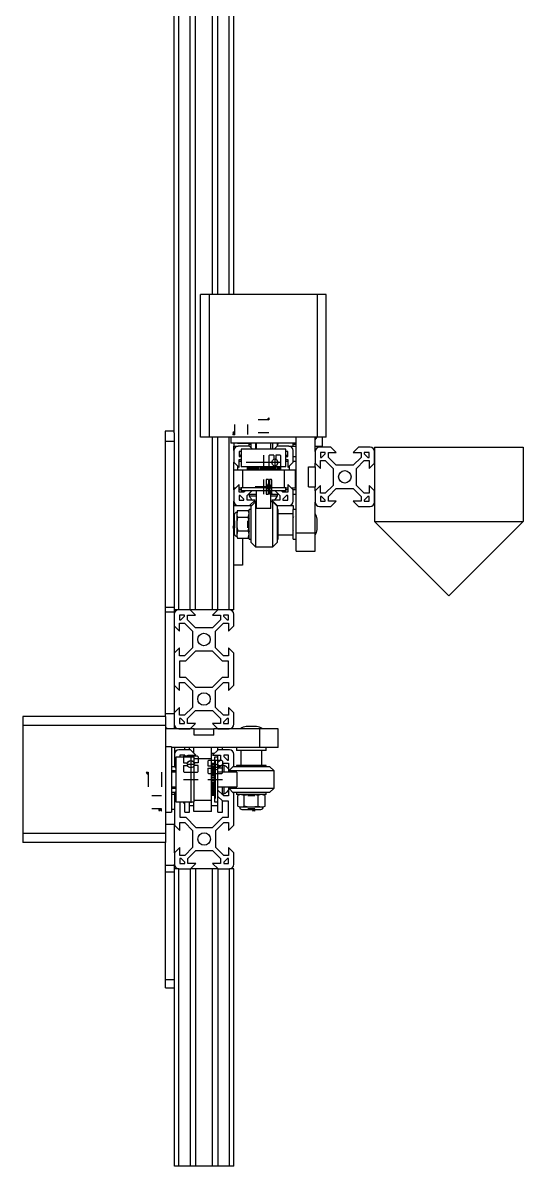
# Model space of a CAD drawing. Header units: millimetres. Extents: x 15 to 1184, y 5 to 836.
# Drawn here: x 255.42 to 272.24, y 589.13 to 627.57 of the extents above; entities that cross this region are included whole.
import ezdxf

# ---------------------------------------------------------------- set-up
doc = ezdxf.new("R2010")
doc.units = ezdxf.units.MM
doc.header["$PDSIZE"] = -1
doc.linetypes.add('CENTERX2', pattern=[20.32, 12.7, -2.54, 2.54, -2.54])

msp = doc.modelspace()

# ---------------------------------------------------------------- linework, layer by layer
at = {"color": 7, "linetype": 'Continuous', "lineweight": 25}
for p, q in [((260.51, 613.793), (260.51, 643.839)), ((261.046, 607.839), (261.046, 643.839)), ((261.226, 607.839), (261.226, 643.839)), ((261.794, 618.439), (261.794, 643.839)), ((261.974, 618.439), (261.974, 643.839)), ((262.51, 618.439), (262.51, 643.839)), ((261.395, 613.639), (261.395, 618.439)), ((261.695, 618.439), (261.395, 618.439)), ((261.695, 613.639), (261.695, 618.439)), ((265.325, 618.439), (261.695, 618.439)), ((265.325, 613.639), (265.325, 618.439)), ((265.625, 618.439), (265.325, 618.439)), ((265.625, 613.639), (265.625, 618.439)), ((260.51, 613.839), (260.21, 613.839)), ((260.21, 613.839), (260.21, 613.498)), ((260.51, 613.793), (260.51, 613.498)), ((261.695, 613.639), (261.395, 613.639)), ((265.325, 613.639), (261.695, 613.639)), ((261.794, 607.839), (261.794, 613.639)), ((261.974, 607.839), (261.974, 613.639)), ((262.41, 613.639), (262.41, 613.439)), ((264.61, 613.439), (264.61, 613.639)), ((265.245, 613.156), (265.245, 613.639)), ((265.625, 613.639), (265.325, 613.639)), ((265.485, 613.639), (265.485, 613.339)), ((260.51, 613.498), (260.21, 613.498)), ((260.21, 613.498), (260.21, 607.916)), ((260.51, 613.498), (260.51, 607.916)), ((264.61, 613.439), (262.41, 613.439)), ((262.51, 613.439), (262.51, 613.339)), ((262.51, 613.339), (262.66, 613.339)), ((262.51, 613.189), (262.51, 613.339)), ((262.51, 613.189), (262.51, 612.803)), ((262.642, 613.439), (262.642, 613.439)), ((262.642, 613.439), (263.001, 613.439)), ((263.046, 613.339), (262.66, 613.339)), ((262.76, 613.239), (262.76, 612.639)), ((264.06, 613.239), (262.76, 613.239)), ((263.001, 613.439), (263.001, 613.439)), ((263.03, 613.401), (263.03, 613.439)), ((263.03, 613.401), (263.095, 613.401)), ((263.03, 613.339), (263.03, 613.401)), ((263.146, 613.239), (263.046, 613.339)), ((263.095, 613.29), (263.095, 613.439)), ((263.246, 613.439), (263.246, 613.239)), ((263.26, 613.439), (263.26, 613.239)), ((263.76, 613.239), (263.76, 613.439)), ((263.824, 613.239), (263.824, 613.439)), ((263.974, 613.339), (263.874, 613.239)), ((264.36, 613.339), (263.974, 613.339)), ((263.975, 613.439), (263.975, 613.339)), ((263.975, 613.401), (264.01, 613.401)), ((264.01, 613.401), (264.01, 613.439)), ((264.26, 613.239), (264.06, 613.239)), ((264.26, 612.639), (264.26, 613.239)), ((264.36, 613.339), (264.51, 613.339)), ((264.51, 613.401), (264.51, 613.439)), ((264.51, 613.401), (264.61, 613.401)), ((264.51, 613.339), (264.51, 613.401)), ((264.51, 613.339), (264.61, 613.339)), ((264.51, 612.803), (264.51, 613.189)), ((264.61, 610.423), (264.61, 613.439)), ((265.245, 613.339), (265.485, 613.339)), ((265.781, 613.306), (265.395, 613.306)), ((265.961, 613.126), (265.781, 613.306)), ((266.709, 613.306), (266.529, 613.126)), ((267.095, 613.306), (266.709, 613.306)), ((267.245, 613.306), (272.245, 613.306)), ((267.245, 613.306), (267.245, 610.806)), ((272.245, 613.306), (272.245, 610.806)), ((262.51, 612.803), (262.69, 612.623)), ((262.51, 611.875), (262.51, 612.803)), ((262.76, 613.159), (262.69, 613.159)), ((262.69, 613.159), (262.69, 612.996)), ((262.69, 612.996), (262.73, 612.996)), ((262.69, 612.889), (262.76, 612.889)), ((262.69, 612.623), (262.69, 612.889)), ((262.69, 612.832), (262.76, 612.832)), ((262.735, 613.039), (262.71, 613.014)), ((262.71, 613.014), (262.71, 612.996)), ((262.71, 613.014), (262.748, 613.014)), ((262.73, 612.996), (262.76, 613.026)), ((262.735, 613.039), (262.76, 613.039)), ((264.33, 613.159), (264.26, 613.159)), ((264.26, 613.039), (264.285, 613.039)), ((264.26, 613.026), (264.29, 612.996)), ((264.26, 612.889), (264.33, 612.889)), ((264.26, 612.832), (264.33, 612.832)), ((264.272, 613.014), (264.31, 613.014)), ((264.31, 613.014), (264.285, 613.039)), ((264.29, 612.996), (264.33, 612.996)), ((264.31, 612.996), (264.31, 613.014)), ((264.33, 612.996), (264.33, 613.159)), ((264.33, 612.889), (264.33, 612.623)), ((264.33, 612.623), (264.51, 612.803)), ((264.51, 612.992), (264.61, 612.992)), ((264.51, 612.832), (264.61, 612.832)), ((265.245, 613.156), (265.245, 612.77)), ((265.588, 613.126), (265.425, 613.126)), ((265.425, 613.126), (265.425, 612.963)), ((265.425, 612.963), (265.465, 612.963)), ((265.425, 612.59), (265.425, 612.856)), ((265.425, 612.856), (265.589, 612.856)), ((265.465, 612.963), (265.588, 613.086)), ((265.588, 613.086), (265.588, 613.126)), ((265.589, 612.856), (265.855, 612.59)), ((265.695, 613.126), (265.961, 613.126)), ((265.695, 612.962), (265.695, 613.126)), ((265.961, 612.696), (265.695, 612.962)), ((266.529, 613.126), (266.795, 613.126)), ((266.795, 612.962), (266.529, 612.696)), ((266.635, 612.59), (266.901, 612.856)), ((266.795, 613.126), (266.795, 612.962)), ((266.901, 612.856), (267.065, 612.856)), ((267.065, 613.126), (266.902, 613.126)), ((266.902, 613.126), (266.902, 613.086)), ((266.902, 613.086), (267.025, 612.963)), ((267.025, 612.963), (267.065, 612.963)), ((267.065, 612.963), (267.065, 613.126)), ((267.065, 612.856), (267.065, 612.59)), ((267.245, 612.77), (267.245, 613.156)), ((262.51, 612.539), (262.81, 612.539)), ((262.635, 612.678), (262.635, 612.539)), ((264.06, 612.639), (262.76, 612.639)), ((262.81, 612.539), (262.81, 611.939)), ((262.81, 612.539), (264.21, 612.539)), ((262.97, 612.539), (262.97, 612.639)), ((262.974, 612.539), (262.974, 612.639)), ((262.984, 612.539), (262.984, 612.639)), ((263.025, 612.539), (263.025, 612.639)), ((263.05, 612.539), (263.05, 612.639)), ((263.1, 612.539), (263.1, 612.639)), ((263.124, 612.539), (263.124, 612.639)), ((263.161, 612.539), (263.161, 612.639)), ((263.208, 612.539), (263.208, 612.639)), ((263.256, 612.539), (263.256, 612.639)), ((263.26, 612.539), (263.26, 612.639)), ((263.306, 612.539), (263.306, 612.639)), ((263.346, 612.539), (263.346, 612.639)), ((263.401, 612.539), (263.401, 612.639)), ((263.421, 612.539), (263.421, 612.639)), ((263.471, 612.539), (263.471, 612.639)), ((263.5, 612.539), (263.5, 612.639)), ((263.557, 612.539), (263.557, 612.639)), ((263.59, 612.539), (263.59, 612.639)), ((263.639, 612.539), (263.639, 612.639)), ((263.655, 612.539), (263.655, 612.639)), ((263.709, 612.539), (263.709, 612.639)), ((263.752, 612.539), (263.752, 612.639)), ((263.795, 612.539), (263.795, 612.639)), ((263.796, 612.539), (263.796, 612.639)), ((263.841, 612.539), (263.841, 612.639)), ((263.89, 612.539), (263.89, 612.639)), ((263.923, 612.539), (263.923, 612.639)), ((263.94, 612.539), (263.94, 612.639)), ((263.99, 612.539), (263.99, 612.639)), ((264.011, 612.539), (264.011, 612.639)), ((264.044, 612.539), (264.044, 612.639)), ((264.05, 612.539), (264.05, 612.639)), ((264.26, 612.639), (264.06, 612.639)), ((264.21, 612.539), (264.21, 611.939)), ((264.21, 612.539), (264.585, 612.539)), ((264.385, 612.539), (264.385, 612.678)), ((264.585, 611.939), (264.585, 612.539)), ((264.585, 612.539), (264.585, 611.939)), ((265.027, 612.641), (265.245, 612.641)), ((265.027, 611.971), (265.027, 612.641)), ((265.245, 612.77), (265.425, 612.59)), ((265.245, 612.641), (265.245, 612.77)), ((265.245, 612.641), (265.245, 611.971)), ((265.855, 612.59), (265.855, 612.022)), ((266.529, 612.696), (265.961, 612.696)), ((266.635, 612.022), (266.635, 612.59)), ((267.065, 612.59), (267.245, 612.77)), ((262.69, 612.055), (262.51, 611.875)), ((262.69, 611.79), (262.69, 612.055)), ((264.33, 612.055), (264.33, 611.79)), ((264.51, 611.875), (264.33, 612.055)), ((262.51, 611.939), (262.574, 611.939)), ((262.51, 611.875), (262.51, 611.489)), ((262.69, 611.939), (262.76, 611.939)), ((262.69, 611.882), (262.76, 611.882)), ((262.854, 611.79), (262.69, 611.79)), ((262.73, 611.683), (262.69, 611.683)), ((262.69, 611.683), (262.69, 611.519)), ((262.853, 611.559), (262.73, 611.683)), ((262.76, 611.939), (262.76, 611.839)), ((264.06, 611.939), (262.76, 611.939)), ((264.06, 611.839), (262.76, 611.839)), ((262.904, 611.839), (262.854, 611.79)), ((262.96, 611.683), (263.116, 611.839)), ((262.96, 611.519), (262.96, 611.683)), ((262.998, 611.722), (263.26, 611.722)), ((263.035, 611.722), (263.035, 611.672)), ((263.035, 611.672), (263.26, 611.672)), ((263.26, 611.839), (263.26, 611.239)), ((263.752, 611.722), (264.021, 611.722)), ((263.76, 611.239), (263.76, 611.839)), ((263.76, 611.672), (263.834, 611.672)), ((263.834, 611.672), (263.985, 611.672)), ((263.904, 611.839), (264.06, 611.683)), ((263.985, 611.672), (263.985, 611.722)), ((264.26, 611.939), (264.06, 611.939)), ((264.26, 611.839), (264.06, 611.839)), ((264.06, 611.683), (264.06, 611.519)), ((264.166, 611.79), (264.116, 611.839)), ((264.33, 611.79), (264.166, 611.79)), ((264.29, 611.683), (264.167, 611.559)), ((264.26, 611.839), (264.26, 611.939)), ((264.26, 611.939), (264.33, 611.939)), ((264.26, 611.882), (264.33, 611.882)), ((264.33, 611.683), (264.29, 611.683)), ((264.33, 611.519), (264.33, 611.683)), ((264.446, 611.939), (264.585, 611.939)), ((264.503, 611.882), (264.61, 611.882)), ((264.51, 611.489), (264.51, 611.875)), ((264.51, 611.722), (264.61, 611.722)), ((265.027, 611.971), (265.245, 611.971)), ((265.425, 612.022), (265.245, 611.842)), ((265.245, 611.842), (265.245, 611.971)), ((265.245, 611.842), (265.245, 611.456)), ((265.425, 611.756), (265.425, 612.022)), ((265.589, 611.756), (265.425, 611.756)), ((265.425, 611.649), (265.425, 611.486)), ((265.465, 611.649), (265.425, 611.649)), ((265.588, 611.526), (265.465, 611.649)), ((265.855, 612.022), (265.589, 611.756)), ((265.695, 611.65), (265.961, 611.916)), ((265.695, 611.486), (265.695, 611.65)), ((265.961, 611.916), (266.529, 611.916)), ((266.529, 611.916), (266.795, 611.65)), ((266.901, 611.756), (266.635, 612.022)), ((266.795, 611.65), (266.795, 611.486)), ((267.065, 611.756), (266.901, 611.756)), ((267.025, 611.649), (266.902, 611.526)), ((267.065, 611.649), (267.025, 611.649)), ((267.245, 611.842), (267.065, 612.022)), ((267.065, 612.022), (267.065, 611.756)), ((267.065, 611.486), (267.065, 611.649)), ((267.245, 611.456), (267.245, 611.842)), ((262.51, 611.339), (262.51, 611.489)), ((262.51, 609.339), (262.51, 611.339)), ((262.51, 611.339), (262.66, 611.339)), ((262.66, 611.339), (263.046, 611.339)), ((262.69, 611.519), (262.853, 611.519)), ((262.853, 611.519), (262.853, 611.559)), ((263.226, 611.519), (262.96, 611.519)), ((263.046, 611.339), (263.226, 611.519)), ((263.046, 611.339), (263.113, 611.339)), ((263.246, 611.472), (263.095, 611.321)), ((263.095, 610.711), (263.095, 611.321)), ((263.26, 611.472), (263.246, 611.472)), ((263.246, 611.472), (263.246, 610.711)), ((263.824, 611.472), (263.76, 611.472)), ((263.79, 611.472), (263.824, 611.489)), ((263.794, 611.519), (263.974, 611.339)), ((264.06, 611.519), (263.794, 611.519)), ((263.975, 611.321), (263.824, 611.472)), ((263.824, 610.711), (263.824, 611.472)), ((263.957, 611.339), (263.974, 611.339)), ((263.974, 611.339), (264.36, 611.339)), ((263.975, 611.321), (263.975, 610.711)), ((264.167, 611.559), (264.167, 611.519)), ((264.167, 611.519), (264.33, 611.519)), ((264.36, 611.339), (264.51, 611.339)), ((264.51, 611.339), (264.51, 611.211)), ((265.245, 610.423), (265.245, 611.456)), ((265.395, 611.306), (265.781, 611.306)), ((265.425, 611.486), (265.588, 611.486)), ((265.588, 611.486), (265.588, 611.526)), ((265.961, 611.486), (265.695, 611.486)), ((265.781, 611.306), (265.961, 611.486)), ((266.795, 611.486), (266.529, 611.486)), ((266.529, 611.486), (266.709, 611.306)), ((266.709, 611.306), (267.095, 611.306)), ((266.902, 611.526), (266.902, 611.486)), ((266.902, 611.486), (267.065, 611.486)), ((262.53, 611.028), (262.53, 610.394)), ((262.642, 611.173), (262.613, 611.111)), ((262.642, 611.173), (262.613, 611.061)), ((262.613, 611.111), (262.613, 611.061)), ((262.613, 611.061), (262.613, 610.719)), ((262.642, 611.173), (263.001, 611.173)), ((262.642, 610.95), (263.001, 610.95)), ((263.03, 611.111), (263.001, 611.173)), ((263.001, 610.95), (263.03, 611.061)), ((263.095, 611.211), (263.03, 611.211)), ((263.03, 610.711), (263.03, 611.211)), ((263.042, 610.908), (263.03, 610.93)), ((263.76, 611.239), (263.26, 611.239)), ((264.01, 611.211), (263.975, 611.211)), ((264.01, 610.711), (264.01, 611.211)), ((264.51, 611.061), (264.01, 611.061)), ((264.01, 610.909), (264.01, 610.908)), ((264.61, 611.211), (264.51, 611.211)), ((264.51, 610.711), (264.51, 611.211)), ((264.52, 610.96), (264.51, 610.942)), ((265.319, 610.832), (265.319, 610.883)), ((262.613, 610.719), (262.613, 610.369)), ((262.642, 610.488), (262.613, 610.369)), ((262.642, 610.488), (263.001, 610.488)), ((263.03, 610.211), (263.03, 610.711)), ((263.095, 610.1), (263.095, 610.711)), ((263.246, 610.711), (263.246, 609.949)), ((263.824, 609.949), (263.824, 610.711)), ((263.975, 610.711), (263.975, 610.1)), ((264.01, 610.211), (264.01, 610.711)), ((264.51, 610.211), (264.51, 610.711)), ((264.51, 610.492), (264.522, 610.513)), ((264.602, 610.513), (264.602, 610.514)), ((264.608, 610.513), (264.61, 610.51)), ((265.319, 610.832), (265.319, 610.832)), ((265.319, 610.832), (265.319, 610.83)), ((265.319, 610.665), (265.319, 610.83)), ((265.319, 610.665), (265.319, 610.664)), ((265.319, 610.664), (265.319, 610.663)), ((265.319, 610.544), (265.319, 610.663)), ((265.319, 610.544), (265.319, 610.543)), ((265.319, 610.543), (265.319, 610.543)), ((265.319, 610.538), (265.319, 610.543)), ((267.245, 610.806), (272.245, 610.806)), ((269.745, 608.306), (267.245, 610.806)), ((272.245, 610.806), (269.745, 608.306)), ((262.613, 610.369), (262.613, 610.311)), ((262.613, 610.311), (262.642, 610.249)), ((262.642, 610.249), (263.001, 610.249)), ((262.81, 610.249), (262.81, 609.339)), ((263.001, 610.249), (263.03, 610.369)), ((263.001, 610.249), (263.03, 610.311)), ((263.03, 610.211), (263.095, 610.211)), ((263.975, 610.211), (264.01, 610.211)), ((264.01, 610.361), (264.51, 610.361)), ((264.51, 610.211), (264.61, 610.211)), ((264.61, 609.806), (264.61, 610.423)), ((264.61, 610.423), (265.245, 610.423)), ((265.245, 609.806), (265.245, 610.423)), ((263.095, 610.1), (263.246, 609.949)), ((263.246, 609.949), (263.824, 609.949)), ((263.824, 609.949), (263.975, 610.1)), ((264.61, 609.806), (265.245, 609.806)), ((262.81, 609.339), (262.51, 609.339)), ((262.51, 607.839), (262.51, 609.339)), ((260.51, 607.916), (260.21, 607.916)), ((260.21, 607.916), (260.21, 607.758)), ((260.51, 607.916), (260.51, 607.758)), ((260.66, 607.839), (260.51, 607.839)), ((261.046, 607.839), (260.66, 607.839)), ((261.226, 607.839), (261.046, 607.839)), ((261.226, 607.659), (261.046, 607.839)), ((261.794, 607.839), (261.226, 607.839)), ((261.974, 607.839), (261.794, 607.839)), ((261.974, 607.839), (261.794, 607.659)), ((262.36, 607.839), (261.974, 607.839)), ((262.51, 607.839), (262.36, 607.839)), ((260.51, 607.758), (260.21, 607.758)), ((260.21, 607.758), (260.21, 604.339)), ((260.51, 607.758), (260.51, 607.689)), ((260.51, 607.689), (260.51, 607.303)), ((260.853, 607.659), (260.69, 607.659)), ((260.69, 607.659), (260.69, 607.496)), ((260.69, 607.496), (260.73, 607.496)), ((260.73, 607.496), (260.853, 607.619)), ((260.853, 607.619), (260.853, 607.659)), ((260.96, 607.495), (260.96, 607.659)), ((260.96, 607.659), (261.226, 607.659)), ((261.226, 607.23), (260.96, 607.495)), ((261.794, 607.659), (262.06, 607.659)), ((262.06, 607.495), (261.794, 607.23)), ((262.06, 607.659), (262.06, 607.495)), ((262.167, 607.659), (262.167, 607.619)), ((262.33, 607.659), (262.167, 607.659)), ((262.167, 607.619), (262.29, 607.496)), ((262.29, 607.496), (262.33, 607.496)), ((262.33, 607.496), (262.33, 607.659)), ((262.51, 607.303), (262.51, 607.689)), ((260.51, 607.303), (260.51, 606.375)), ((260.51, 607.303), (260.69, 607.123)), ((260.69, 607.389), (260.854, 607.389)), ((260.69, 607.123), (260.69, 607.389)), ((260.854, 607.389), (261.12, 607.123)), ((261.12, 607.123), (261.12, 606.555)), ((261.794, 607.23), (261.226, 607.23)), ((261.9, 607.123), (262.166, 607.389)), ((261.9, 606.555), (261.9, 607.123)), ((262.166, 607.389), (262.33, 607.389)), ((262.33, 607.389), (262.33, 607.123)), ((262.33, 607.123), (262.51, 607.303)), ((260.69, 606.555), (260.51, 606.375)), ((260.51, 606.375), (260.51, 605.303)), ((260.69, 606.29), (260.69, 606.555)), ((260.854, 606.29), (260.69, 606.29)), ((261.12, 606.555), (260.854, 606.29)), ((261.226, 606.449), (260.886, 606.109)), ((261.794, 606.449), (261.226, 606.449)), ((262.134, 606.109), (261.794, 606.449)), ((262.166, 606.29), (261.9, 606.555)), ((262.33, 606.29), (262.166, 606.29)), ((262.33, 606.555), (262.33, 606.29)), ((262.51, 606.375), (262.33, 606.555)), ((262.51, 605.303), (262.51, 606.375)), ((260.886, 606.109), (260.69, 606.109)), ((260.69, 606.109), (260.69, 605.57)), ((262.33, 606.109), (262.134, 606.109)), ((262.33, 605.57), (262.33, 606.109)), ((260.69, 605.57), (260.886, 605.57)), ((260.886, 605.57), (261.226, 605.23)), ((261.794, 605.23), (262.134, 605.57)), ((262.134, 605.57), (262.33, 605.57)), ((260.51, 605.303), (260.51, 604.375)), ((260.51, 605.303), (260.69, 605.123)), ((260.69, 605.389), (260.854, 605.389)), ((260.69, 605.123), (260.69, 605.389)), ((260.854, 605.389), (261.12, 605.123)), ((261.12, 605.123), (261.12, 604.555)), ((261.226, 605.23), (261.794, 605.23)), ((261.9, 605.123), (262.166, 605.389)), ((261.9, 604.555), (261.9, 605.123)), ((262.166, 605.389), (262.33, 605.389)), ((262.33, 605.389), (262.33, 605.123)), ((262.33, 605.123), (262.51, 605.303)), ((260.51, 604.339), (260.21, 604.339)), ((260.21, 604.339), (260.21, 604.244)), ((260.69, 604.555), (260.51, 604.375)), ((260.51, 604.375), (260.51, 603.989)), ((260.69, 604.29), (260.69, 604.555)), ((261.12, 604.555), (260.854, 604.29)), ((260.96, 604.183), (261.226, 604.449)), ((261.226, 604.449), (261.794, 604.449)), ((261.794, 604.449), (262.06, 604.183)), ((262.166, 604.29), (261.9, 604.555)), ((262.33, 604.555), (262.33, 604.29)), ((262.51, 604.375), (262.33, 604.555)), ((262.51, 603.989), (262.51, 604.375)), ((260.218, 604.244), (255.418, 604.244)), ((255.418, 604.244), (255.418, 603.944)), ((260.218, 604.244), (260.218, 603.944)), ((260.51, 603.989), (260.51, 603.839)), ((260.854, 604.29), (260.69, 604.29)), ((260.73, 604.183), (260.69, 604.183)), ((260.69, 604.183), (260.69, 604.019)), ((260.69, 604.019), (260.853, 604.019)), ((260.853, 604.059), (260.73, 604.183)), ((260.853, 604.019), (260.853, 604.059)), ((260.96, 604.019), (260.96, 604.183)), ((261.226, 604.019), (260.96, 604.019)), ((261.046, 603.839), (261.226, 604.019)), ((261.794, 604.019), (261.974, 603.839)), ((262.06, 604.019), (261.794, 604.019)), ((262.06, 604.183), (262.06, 604.019)), ((262.33, 604.29), (262.166, 604.29)), ((262.29, 604.183), (262.167, 604.059)), ((262.167, 604.059), (262.167, 604.019)), ((262.167, 604.019), (262.33, 604.019)), ((262.33, 604.183), (262.29, 604.183)), ((262.33, 604.019), (262.33, 604.183)), ((260.218, 603.944), (255.418, 603.944)), ((255.418, 603.944), (255.418, 600.314)), ((260.218, 603.944), (260.218, 600.314)), ((261.175, 603.839), (260.218, 603.839)), ((260.518, 603.94), (260.518, 603.839)), ((260.66, 603.839), (261.046, 603.839)), ((261.175, 603.621), (261.175, 603.839)), ((261.175, 603.839), (261.845, 603.839)), ((261.845, 603.621), (261.175, 603.621)), ((263.393, 603.839), (261.845, 603.839)), ((261.845, 603.621), (261.845, 603.839)), ((261.974, 603.839), (262.36, 603.839)), ((262.983, 603.914), (262.932, 603.914)), ((262.983, 603.914), (262.984, 603.914)), ((262.984, 603.914), (262.985, 603.914)), ((263.15, 603.914), (262.985, 603.914)), ((263.15, 603.914), (263.152, 603.914)), ((263.152, 603.914), (263.153, 603.914)), ((263.271, 603.914), (263.153, 603.914)), ((263.271, 603.914), (263.273, 603.914)), ((263.273, 603.914), (263.272, 603.914)), ((263.277, 603.914), (263.272, 603.914)), ((263.393, 603.204), (263.393, 603.839)), ((264.01, 603.839), (263.393, 603.839)), ((264.01, 603.204), (264.01, 603.839)), ((260.418, 603.229), (260.218, 603.229)), ((260.418, 603.229), (260.418, 601.029)), ((263.393, 603.204), (260.418, 603.204)), ((260.518, 603.204), (260.518, 602.979)), ((260.866, 603.129), (260.866, 603.204)), ((261.026, 603.129), (261.026, 603.204)), ((261.168, 603.015), (261.168, 603.204)), ((261.768, 602.829), (261.768, 603.204)), ((261.976, 603.123), (261.976, 603.204)), ((262.136, 603.129), (262.136, 603.204)), ((262.605, 603.204), (262.605, 603.104)), ((264.01, 603.204), (263.393, 603.204)), ((263.605, 603.104), (263.605, 603.204)), ((260.518, 602.979), (260.518, 602.593)), ((261.168, 602.879), (260.568, 602.879)), ((260.568, 602.879), (260.568, 602.277)), ((261.054, 603.129), (260.668, 603.129)), ((260.698, 602.949), (260.698, 602.879)), ((260.861, 602.949), (260.698, 602.949)), ((260.843, 602.929), (260.818, 602.904)), ((260.818, 602.879), (260.818, 602.904)), ((260.831, 602.879), (260.861, 602.909)), ((260.861, 602.929), (260.843, 602.929)), ((260.843, 602.891), (260.843, 602.929)), ((260.861, 602.909), (260.861, 602.949)), ((260.968, 602.949), (261.234, 602.949)), ((260.968, 602.879), (260.968, 602.949)), ((261.026, 602.879), (261.026, 602.949)), ((261.234, 602.949), (261.054, 603.129)), ((261.168, 602.879), (261.168, 602.949)), ((261.168, 602.879), (261.168, 602.277)), ((261.768, 602.829), (261.168, 602.829)), ((261.857, 603.004), (261.768, 603.004)), ((261.768, 601.429), (261.768, 602.829)), ((261.982, 603.129), (261.802, 602.949)), ((261.802, 602.949), (262.068, 602.949)), ((261.968, 602.879), (261.868, 602.879)), ((261.868, 602.879), (261.868, 602.277)), ((261.968, 602.879), (261.968, 602.277)), ((261.976, 602.693), (261.976, 602.949)), ((262.368, 603.129), (261.982, 603.129)), ((262.068, 602.949), (262.068, 602.785)), ((262.175, 602.949), (262.175, 602.909)), ((262.338, 602.949), (262.175, 602.949)), ((262.175, 602.909), (262.298, 602.786)), ((262.338, 602.786), (262.338, 602.949)), ((262.518, 602.593), (262.518, 602.979)), ((263.105, 603.104), (262.605, 603.104)), ((262.755, 603.104), (262.755, 602.604)), ((263.605, 603.104), (263.105, 603.104)), ((263.455, 602.604), (263.455, 603.104)), ((260.418, 602.569), (260.525, 602.569)), ((260.568, 602.418), (260.418, 602.418)), ((260.518, 602.593), (260.518, 602.569)), ((260.518, 602.593), (260.568, 602.543)), ((260.568, 602.526), (260.525, 602.569)), ((261.868, 602.67), (261.768, 602.67)), ((261.868, 602.664), (261.768, 602.664)), ((261.868, 602.631), (261.768, 602.631)), ((261.868, 602.611), (261.768, 602.611)), ((261.868, 602.561), (261.768, 602.561)), ((261.868, 602.544), (261.768, 602.544)), ((261.868, 602.51), (261.768, 602.51)), ((261.868, 602.462), (261.768, 602.462)), ((261.868, 602.417), (261.768, 602.417)), ((261.868, 602.416), (261.768, 602.416)), ((262.068, 602.785), (261.968, 602.686)), ((261.968, 602.473), (262.174, 602.679)), ((261.976, 602.369), (261.976, 602.481)), ((262.136, 602.383), (262.136, 602.641)), ((262.186, 602.604), (262.136, 602.604)), ((262.174, 602.679), (262.338, 602.679)), ((262.186, 602.379), (262.186, 602.604)), ((262.298, 602.786), (262.338, 602.786)), ((262.338, 602.679), (262.338, 602.413)), ((262.338, 602.413), (262.518, 602.593)), ((262.343, 602.418), (262.343, 602.379)), ((263.105, 602.418), (262.343, 602.418)), ((262.494, 602.569), (263.105, 602.569)), ((262.605, 602.604), (262.605, 602.569)), ((263.105, 602.604), (262.605, 602.604)), ((263.605, 602.604), (263.105, 602.604)), ((263.105, 602.569), (263.715, 602.569)), ((263.866, 602.418), (263.105, 602.418)), ((263.605, 602.569), (263.605, 602.604)), ((263.866, 602.418), (263.715, 602.569)), ((263.866, 601.84), (263.866, 602.418)), ((260.568, 602.379), (260.418, 602.379)), ((260.568, 602.277), (260.568, 601.379)), ((261.168, 602.277), (261.168, 601.379)), ((261.868, 602.373), (261.768, 602.373)), ((261.868, 602.33), (261.768, 602.33)), ((261.868, 602.277), (261.768, 602.277)), ((261.868, 602.261), (261.768, 602.261)), ((261.868, 602.212), (261.768, 602.212)), ((261.868, 602.179), (261.768, 602.179)), ((261.868, 602.122), (261.768, 602.122)), ((261.868, 602.092), (261.768, 602.092)), ((261.868, 602.042), (261.768, 602.042)), ((261.868, 602.277), (261.868, 601.379)), ((262.618, 602.379), (261.968, 602.379)), ((261.968, 602.277), (261.968, 601.379)), ((262.618, 602.379), (262.618, 601.879)), ((260.418, 601.879), (260.568, 601.879)), ((260.418, 601.84), (260.568, 601.84)), ((260.525, 601.689), (260.418, 601.689)), ((260.568, 601.715), (260.518, 601.665)), ((260.518, 601.665), (260.518, 600.593)), ((260.525, 601.689), (260.568, 601.732)), ((261.868, 602.022), (261.768, 602.022)), ((261.868, 601.968), (261.768, 601.968)), ((261.868, 601.927), (261.768, 601.927)), ((261.868, 601.881), (261.768, 601.881)), ((261.868, 601.877), (261.768, 601.877)), ((261.868, 601.829), (261.768, 601.829)), ((261.868, 601.782), (261.768, 601.782)), ((261.868, 601.745), (261.768, 601.745)), ((261.868, 601.72), (261.768, 601.72)), ((261.868, 601.67), (261.768, 601.67)), ((261.968, 601.879), (262.618, 601.879)), ((262.174, 601.58), (261.968, 601.786)), ((261.976, 601.778), (261.976, 601.869)), ((262.136, 601.618), (262.136, 601.879)), ((262.136, 601.654), (262.186, 601.654)), ((262.186, 601.654), (262.186, 601.879)), ((262.338, 601.845), (262.338, 601.58)), ((262.518, 601.665), (262.338, 601.845)), ((262.343, 601.879), (262.343, 601.84)), ((262.343, 601.84), (263.105, 601.84)), ((263.105, 601.689), (262.494, 601.689)), ((262.518, 600.593), (262.518, 601.665)), ((262.605, 601.689), (262.605, 601.624)), ((263.105, 601.84), (263.866, 601.84)), ((263.715, 601.689), (263.105, 601.689)), ((263.605, 601.624), (263.605, 601.689)), ((263.715, 601.689), (263.866, 601.84)), ((260.518, 601.624), (260.418, 601.624)), ((260.568, 601.379), (261.168, 601.379)), ((260.698, 601.379), (260.698, 600.86)), ((260.818, 601.354), (260.818, 601.379)), ((260.818, 601.354), (260.843, 601.329)), ((260.843, 601.329), (260.843, 601.379)), ((260.843, 601.329), (260.866, 601.329)), ((260.866, 601.029), (260.866, 601.379)), ((261.026, 601.029), (261.026, 601.379)), ((261.768, 601.429), (261.168, 601.429)), ((261.168, 601.054), (261.168, 601.379)), ((261.868, 601.646), (261.768, 601.646)), ((261.868, 601.604), (261.768, 601.604)), ((261.868, 601.594), (261.768, 601.594)), ((261.868, 601.589), (261.768, 601.589)), ((261.768, 601.054), (261.768, 601.429)), ((261.868, 601.379), (261.968, 601.379)), ((262.142, 601.399), (261.968, 601.573)), ((261.976, 601.029), (261.976, 601.566)), ((262.136, 601.029), (262.136, 601.406)), ((262.338, 601.399), (262.142, 601.399)), ((262.338, 601.58), (262.174, 601.58)), ((262.338, 600.86), (262.338, 601.399)), ((263.105, 601.624), (262.605, 601.624)), ((262.705, 601.624), (262.643, 601.596)), ((262.643, 601.237), (262.643, 601.596)), ((262.865, 601.596), (262.754, 601.624)), ((262.865, 601.237), (262.865, 601.596)), ((263.605, 601.624), (263.105, 601.624)), ((263.327, 601.237), (263.327, 601.596)), ((263.566, 601.596), (263.447, 601.624)), ((263.567, 601.596), (263.505, 601.624)), ((263.566, 601.237), (263.566, 601.596)), ((260.218, 601.029), (260.418, 601.029)), ((260.418, 601.129), (260.518, 601.129)), ((260.866, 601.029), (261.026, 601.029)), ((261.026, 601.254), (261.168, 601.254)), ((261.768, 601.054), (261.168, 601.054)), ((261.768, 601.254), (261.976, 601.254)), ((261.976, 601.029), (262.136, 601.029)), ((262.643, 601.237), (262.705, 601.208)), ((262.643, 601.237), (262.754, 601.208)), ((262.705, 601.208), (262.754, 601.208)), ((262.754, 601.208), (263.096, 601.208)), ((262.788, 601.124), (263.421, 601.124)), ((263.096, 601.208), (263.447, 601.208)), ((263.327, 601.237), (263.447, 601.208)), ((263.447, 601.208), (263.505, 601.208)), ((263.505, 601.208), (263.567, 601.237)), ((260.218, 600.629), (260.518, 600.629)), ((260.518, 599.665), (260.518, 600.593)), ((260.518, 600.593), (260.698, 600.413)), ((260.698, 600.86), (260.894, 600.86)), ((260.698, 600.679), (260.862, 600.679)), ((260.698, 600.413), (260.698, 600.679)), ((260.862, 600.679), (261.128, 600.413)), ((260.894, 600.86), (261.234, 600.52)), ((261.234, 600.52), (261.802, 600.52)), ((261.802, 600.52), (262.142, 600.86)), ((261.908, 600.413), (262.174, 600.679)), ((262.142, 600.86), (262.338, 600.86)), ((262.174, 600.679), (262.338, 600.679)), ((262.338, 600.679), (262.338, 600.413)), ((262.338, 600.413), (262.518, 600.593)), ((260.218, 600.314), (255.418, 600.314)), ((255.418, 600.314), (255.418, 600.014)), ((260.218, 600.314), (260.218, 600.014)), ((261.128, 600.413), (261.128, 599.845)), ((261.908, 599.845), (261.908, 600.413)), ((260.218, 600.014), (255.418, 600.014)), ((260.218, 599.247), (260.218, 600.014)), ((260.698, 599.845), (260.518, 599.665)), ((260.698, 599.58), (260.698, 599.845)), ((261.128, 599.845), (260.862, 599.58)), ((260.968, 599.473), (261.234, 599.739)), ((261.234, 599.739), (261.802, 599.739)), ((261.802, 599.739), (262.068, 599.473)), ((262.174, 599.58), (261.908, 599.845)), ((262.338, 599.845), (262.338, 599.58)), ((262.518, 599.665), (262.338, 599.845)), ((260.518, 599.665), (260.518, 599.279)), ((260.862, 599.58), (260.698, 599.58)), ((260.698, 599.473), (260.698, 599.309)), ((260.738, 599.473), (260.698, 599.473)), ((260.861, 599.349), (260.738, 599.473)), ((260.861, 599.309), (260.861, 599.349)), ((260.968, 599.309), (260.968, 599.473)), ((262.068, 599.473), (262.068, 599.309)), ((262.338, 599.58), (262.174, 599.58)), ((262.298, 599.473), (262.175, 599.349)), ((262.175, 599.349), (262.175, 599.309)), ((262.338, 599.473), (262.298, 599.473)), ((262.338, 599.309), (262.338, 599.473)), ((262.518, 599.279), (262.518, 599.665)), ((260.218, 599.024), (260.218, 599.247)), ((260.218, 599.247), (260.518, 599.247)), ((260.218, 599.024), (260.518, 599.024)), ((260.218, 595.406), (260.218, 599.024)), ((260.518, 599.247), (260.518, 599.279)), ((260.518, 599.024), (260.518, 599.247)), ((260.668, 599.129), (260.518, 599.129)), ((260.518, 595.406), (260.518, 599.024)), ((260.668, 589.129), (260.668, 599.129)), ((260.668, 599.129), (261.054, 599.129)), ((260.698, 599.309), (260.861, 599.309)), ((261.234, 599.309), (260.968, 599.309)), ((261.054, 599.129), (261.234, 599.309)), ((261.054, 589.129), (261.054, 599.129)), ((261.234, 599.129), (261.054, 599.129)), ((261.234, 589.129), (261.234, 599.129)), ((261.802, 599.129), (261.234, 599.129)), ((262.068, 599.309), (261.802, 599.309)), ((261.802, 599.309), (261.982, 599.129)), ((261.802, 589.129), (261.802, 599.129)), ((261.982, 599.129), (261.802, 599.129)), ((261.982, 589.129), (261.982, 599.129)), ((261.982, 599.129), (262.368, 599.129)), ((262.175, 599.309), (262.338, 599.309)), ((262.368, 589.129), (262.368, 599.129)), ((262.518, 599.129), (262.368, 599.129)), ((262.518, 589.129), (262.518, 599.129)), ((260.218, 595.406), (260.518, 595.406)), ((260.218, 595.129), (260.218, 595.406)), ((260.218, 595.129), (260.518, 595.129)), ((260.518, 595.155), (260.518, 595.406)), ((260.518, 589.129), (260.518, 595.155)), ((260.668, 589.129), (260.518, 589.129)), ((261.054, 589.129), (260.668, 589.129)), ((261.234, 589.129), (261.054, 589.129)), ((261.802, 589.129), (261.234, 589.129)), ((261.982, 589.129), (261.802, 589.129)), ((262.368, 589.129), (261.982, 589.129)), ((262.518, 589.129), (262.368, 589.129))]:
    msp.add_line(p, q, dxfattribs=at)
at = {"color": 8, "linetype": 'Continuous', "lineweight": 25}
for p, q in [((260.66, 607.839), (260.66, 643.839)), ((262.36, 618.439), (262.36, 643.839)), ((262.36, 607.839), (262.36, 613.639))]:
    msp.add_line(p, q, dxfattribs=at)
at = {"color": 7, "linetype": 'CENTERX2'}
for p, q in [((262.545, 613.737), (262.545, 614.065)), ((262.545, 613.796), (262.545, 614.006)), ((262.985, 613.737), (262.985, 614.065)), ((262.985, 613.796), (262.985, 614.006)), ((263.692, 614.222), (263.327, 614.222)), ((263.692, 614.257), (263.654, 614.257)), ((263.673, 614.277), (263.673, 614.237)), ((262.49, 613.807), (262.53, 613.807)), ((262.49, 613.754), (262.53, 613.754)), ((262.51, 613.796), (262.51, 613.818)), ((262.51, 613.737), (262.51, 613.771)), ((263.692, 613.782), (263.327, 613.782)), ((263.51, 613.039), (263.51, 612.539)), ((264.094, 612.789), (262.925, 612.789)), ((263.893, 612.789), (263.692, 612.789)), ((264.094, 612.789), (263.893, 612.789)), ((263.51, 612.222), (263.51, 611.722)), ((263.789, 611.972), (263.23, 611.972)), ((263.693, 611.972), (263.597, 611.972)), ((263.789, 611.972), (263.693, 611.972)), ((262.49, 610.65), (262.53, 610.65)), ((262.49, 610.608), (262.53, 610.608)), ((262.51, 610.643), (262.51, 610.657)), ((262.51, 610.596), (262.51, 610.62)), ((262.545, 610.596), (262.545, 610.826)), ((262.545, 610.643), (262.545, 610.779)), ((262.985, 610.596), (262.985, 610.826)), ((262.985, 610.643), (262.985, 610.779)), ((261.068, 602.917), (261.068, 601.342)), ((261.068, 602.917), (261.068, 602.646)), ((261.068, 602.646), (261.068, 602.375)), ((261.886, 602.77), (261.886, 601.488)), ((261.886, 602.77), (261.886, 602.55)), ((261.886, 602.55), (261.886, 602.33)), ((259.581, 602.35), (259.621, 602.35)), ((259.601, 602.375), (259.601, 602.324)), ((259.636, 602.375), (259.636, 601.883)), ((260.076, 602.375), (260.076, 601.883)), ((260.818, 602.129), (261.318, 602.129)), ((261.636, 602.129), (262.136, 602.129)), ((260.079, 601.579), (259.751, 601.579)), ((260.079, 601.579), (259.751, 601.579)), ((260.019, 601.579), (259.81, 601.579)), ((260.019, 601.579), (259.81, 601.579)), ((263.22, 601.579), (262.989, 601.579)), ((263.22, 601.579), (262.989, 601.579)), ((263.173, 601.579), (263.037, 601.579)), ((263.173, 601.579), (263.037, 601.579)), ((260.079, 601.139), (259.751, 601.139)), ((260.079, 601.139), (259.751, 601.139)), ((260.019, 601.139), (259.81, 601.139)), ((260.019, 601.139), (259.81, 601.139)), ((260.019, 601.104), (259.998, 601.104)), ((260.019, 601.104), (259.998, 601.104)), ((260.009, 601.084), (260.009, 601.124)), ((260.009, 601.084), (260.009, 601.124)), ((260.079, 601.104), (260.045, 601.104)), ((260.079, 601.104), (260.045, 601.104)), ((260.062, 601.084), (260.062, 601.124)), ((260.062, 601.084), (260.062, 601.124)), ((263.22, 601.139), (262.989, 601.139)), ((263.22, 601.139), (262.989, 601.139)), ((263.173, 601.139), (263.037, 601.139)), ((263.173, 601.139), (263.037, 601.139)), ((263.173, 601.104), (263.158, 601.104)), ((263.173, 601.104), (263.158, 601.104)), ((263.166, 601.084), (263.166, 601.124)), ((263.166, 601.084), (263.166, 601.124)), ((263.22, 601.104), (263.196, 601.104)), ((263.22, 601.104), (263.196, 601.104)), ((263.208, 601.084), (263.208, 601.124)), ((263.208, 601.084), (263.208, 601.124))]:
    msp.add_line(p, q, dxfattribs=at)
at = {"color": 7, "linetype": 'Continuous'}
for p, q in [((263.692, 614.292), (263.654, 614.262)), ((263.654, 614.262), (263.654, 614.252)), ((263.654, 614.252), (263.692, 614.222)), ((263.692, 614.292), (263.692, 614.222)), ((262.475, 613.796), (262.505, 613.818)), ((262.475, 613.796), (262.545, 613.796)), ((262.475, 613.737), (262.505, 613.771)), ((262.475, 613.737), (262.545, 613.737)), ((262.505, 613.818), (262.515, 613.818)), ((262.505, 613.771), (262.515, 613.771)), ((262.515, 613.818), (262.545, 613.796)), ((262.515, 613.771), (262.545, 613.737)), ((263.711, 613.039), (263.692, 613.014)), ((263.692, 613.014), (263.692, 612.564)), ((263.858, 613.039), (263.711, 613.039)), ((263.858, 613.039), (263.858, 612.901)), ((263.893, 612.911), (263.893, 612.668)), ((264.076, 613.039), (263.929, 613.039)), ((263.929, 613.039), (263.929, 612.901)), ((264.094, 613.014), (264.076, 613.039)), ((264.094, 612.564), (264.094, 613.014)), ((263.692, 612.564), (263.711, 612.539)), ((263.711, 612.539), (263.858, 612.539)), ((263.858, 612.539), (263.858, 612.678)), ((263.929, 612.539), (263.929, 612.678)), ((264.076, 612.539), (263.929, 612.539)), ((264.094, 612.564), (264.076, 612.539)), ((263.606, 612.222), (263.597, 612.197)), ((263.597, 612.197), (263.597, 611.747)), ((263.676, 612.222), (263.606, 612.222)), ((263.676, 612.222), (263.676, 612.083)), ((263.693, 612.093), (263.693, 611.851)), ((263.78, 612.222), (263.71, 612.222)), ((263.71, 612.222), (263.71, 612.083)), ((263.789, 612.197), (263.78, 612.222)), ((263.789, 611.747), (263.789, 612.197)), ((263.597, 611.747), (263.606, 611.722)), ((263.606, 611.722), (263.676, 611.722)), ((263.676, 611.722), (263.676, 611.861)), ((263.71, 611.722), (263.71, 611.861)), ((263.78, 611.722), (263.71, 611.722)), ((263.789, 611.747), (263.78, 611.722)), ((262.475, 610.643), (262.505, 610.657)), ((262.475, 610.643), (262.545, 610.643)), ((262.475, 610.596), (262.505, 610.62)), ((262.475, 610.596), (262.545, 610.596)), ((262.505, 610.657), (262.515, 610.657)), ((262.505, 610.62), (262.515, 610.62)), ((262.515, 610.657), (262.545, 610.643)), ((262.515, 610.62), (262.545, 610.596)), ((260.843, 602.917), (260.818, 602.892)), ((260.818, 602.892), (260.818, 602.694)), ((261.293, 602.917), (260.843, 602.917)), ((261.293, 602.917), (261.318, 602.892)), ((261.318, 602.892), (261.318, 602.694)), ((260.818, 602.694), (260.957, 602.694)), ((260.818, 602.599), (260.957, 602.599)), ((260.818, 602.599), (260.818, 602.4)), ((260.947, 602.646), (261.189, 602.646)), ((261.318, 602.694), (261.179, 602.694)), ((261.318, 602.599), (261.179, 602.599)), ((261.318, 602.4), (261.318, 602.599)), ((261.661, 602.77), (261.636, 602.75)), ((261.636, 602.75), (261.636, 602.589)), ((261.636, 602.589), (261.775, 602.589)), ((261.636, 602.511), (261.775, 602.511)), ((261.636, 602.511), (261.636, 602.35)), ((262.111, 602.77), (261.661, 602.77)), ((261.764, 602.55), (262.007, 602.55)), ((262.136, 602.589), (261.997, 602.589)), ((262.136, 602.511), (261.997, 602.511)), ((262.111, 602.77), (262.136, 602.75)), ((262.136, 602.75), (262.136, 602.589)), ((262.136, 602.35), (262.136, 602.511)), ((259.566, 602.375), (259.596, 602.324)), ((259.566, 602.375), (259.636, 602.375)), ((259.596, 602.324), (259.606, 602.324)), ((259.606, 602.324), (259.636, 602.375)), ((260.818, 602.4), (260.843, 602.375)), ((260.843, 602.375), (261.293, 602.375)), ((261.293, 602.375), (261.318, 602.4)), ((261.636, 602.35), (261.661, 602.33)), ((261.661, 602.33), (262.111, 602.33)), ((262.111, 602.33), (262.136, 602.35)), ((259.998, 601.109), (260.019, 601.139)), ((259.998, 601.109), (260.019, 601.139)), ((259.998, 601.099), (259.998, 601.109)), ((259.998, 601.099), (259.998, 601.109)), ((260.019, 601.069), (259.998, 601.099)), ((260.019, 601.069), (259.998, 601.099)), ((260.019, 601.069), (260.019, 601.139)), ((260.019, 601.069), (260.019, 601.139)), ((260.045, 601.109), (260.079, 601.139)), ((260.045, 601.109), (260.079, 601.139)), ((260.045, 601.099), (260.045, 601.109)), ((260.045, 601.099), (260.045, 601.109)), ((260.079, 601.069), (260.045, 601.099)), ((260.079, 601.069), (260.045, 601.099)), ((260.079, 601.069), (260.079, 601.139)), ((260.079, 601.069), (260.079, 601.139)), ((263.158, 601.109), (263.173, 601.139)), ((263.158, 601.109), (263.173, 601.139)), ((263.158, 601.099), (263.158, 601.109)), ((263.158, 601.099), (263.158, 601.109)), ((263.173, 601.069), (263.158, 601.099)), ((263.173, 601.069), (263.158, 601.099)), ((263.173, 601.069), (263.173, 601.139)), ((263.173, 601.069), (263.173, 601.139)), ((263.196, 601.109), (263.22, 601.139)), ((263.196, 601.109), (263.22, 601.139)), ((263.196, 601.099), (263.196, 601.109)), ((263.196, 601.099), (263.196, 601.109)), ((263.22, 601.069), (263.196, 601.099)), ((263.22, 601.069), (263.196, 601.099)), ((263.22, 601.069), (263.22, 601.139)), ((263.22, 601.069), (263.22, 601.139))]:
    msp.add_line(p, q, dxfattribs=at)
at = {"color": 7, "linetype": 'Continuous', "flags": 128}
for points in [[(263.858, 612.678), (263.836, 612.697), (263.819, 612.723), (263.808, 612.755), (263.805, 612.789), (263.808, 612.824), (263.819, 612.856), (263.836, 612.882), (263.858, 612.901)], [(263.893, 612.911), (263.927, 612.901), (263.956, 612.875), (263.975, 612.836), (263.982, 612.789), (263.975, 612.743), (263.956, 612.704), (263.927, 612.677), (263.893, 612.668)], [(263.929, 612.901), (263.95, 612.882), (263.967, 612.856), (263.978, 612.824), (263.982, 612.789), (263.978, 612.755), (263.967, 612.723), (263.95, 612.697), (263.929, 612.678)], [(263.676, 611.861), (263.666, 611.879), (263.657, 611.906), (263.652, 611.937), (263.651, 611.972), (263.652, 612.007), (263.657, 612.038), (263.666, 612.065), (263.676, 612.083)], [(263.693, 612.093), (263.709, 612.084), (263.723, 612.058), (263.732, 612.018), (263.735, 611.972), (263.732, 611.926), (263.723, 611.886), (263.709, 611.86), (263.693, 611.851)], [(263.71, 612.083), (263.72, 612.065), (263.728, 612.038), (263.733, 612.007), (263.735, 611.972), (263.733, 611.937), (263.728, 611.906), (263.72, 611.879), (263.71, 611.861)], [(260.947, 602.646), (260.956, 602.692), (260.982, 602.73), (261.022, 602.756), (261.068, 602.765), (261.114, 602.756), (261.154, 602.73), (261.18, 602.692), (261.189, 602.646)], [(260.957, 602.694), (260.975, 602.723), (261.002, 602.746), (261.033, 602.76), (261.068, 602.765), (261.103, 602.76), (261.135, 602.746), (261.161, 602.723), (261.179, 602.694)], [(261.179, 602.599), (261.161, 602.569), (261.135, 602.546), (261.103, 602.532), (261.068, 602.527), (261.033, 602.532), (261.002, 602.546), (260.975, 602.569), (260.957, 602.599)], [(261.764, 602.55), (261.774, 602.587), (261.8, 602.619), (261.839, 602.64), (261.886, 602.647), (261.932, 602.64), (261.971, 602.619), (261.998, 602.587), (262.007, 602.55)], [(261.775, 602.589), (261.793, 602.613), (261.819, 602.631), (261.851, 602.643), (261.886, 602.647), (261.92, 602.643), (261.952, 602.631), (261.978, 602.613), (261.997, 602.589)], [(261.997, 602.511), (261.978, 602.487), (261.952, 602.469), (261.92, 602.457), (261.886, 602.453), (261.851, 602.457), (261.819, 602.469), (261.793, 602.487), (261.775, 602.511)]]:
    msp.add_lwpolyline(points, dxfattribs=at)
at = {"color": 7, "linetype": 'Continuous', "lineweight": 25}
for centre in [(266.245, 612.306), (261.51, 606.839), (261.51, 604.839), (261.518, 600.129)]:
    msp.add_circle(centre, 0.21, dxfattribs=at)
for centre, radius, start, end in [((264.972, 613.751), 0.347, 321.6283, 341.2693), ((262.66, 613.189), 0.15, 90, 180), ((264.36, 613.189), 0.15, 0, 90), ((265.395, 613.156), 0.15, 90, 180), ((267.095, 613.156), 0.15, 0, 90), ((263.36, 611.794), 0.347, 200.6097, 232.2978), ((263.66, 611.794), 0.347, 307.7022, 339.3903), ((262.66, 611.489), 0.15, 180, 270), ((263.36, 611.794), 0.347, 241.6531, 250.0254), ((264.36, 611.489), 0.15, 270, 0), ((265.395, 611.456), 0.15, 180, 270), ((267.095, 611.456), 0.15, 270, 0), ((262.613, 611.028), 0.0833, 90, 180), ((264.972, 610.861), 0.347, 3.7115, 38.3717), ((264.972, 610.561), 0.347, 321.6283, 356.2885), ((262.613, 610.394), 0.0833, 180, 270), ((260.66, 607.689), 0.15, 90, 180), ((262.36, 607.689), 0.15, 0, 90), ((260.66, 603.989), 0.15, 180, 270), ((262.36, 603.989), 0.15, 270, 0), ((260.065, 603.567), 0.347, 51.6283, 63.7633), ((262.955, 603.567), 0.347, 93.7115, 128.3717), ((263.255, 603.567), 0.347, 51.6283, 86.2885), ((260.668, 602.979), 0.15, 90, 180), ((262.368, 602.979), 0.15, 360, 90), ((262.063, 602.279), 0.347, 37.7022, 69.3903), ((262.063, 601.979), 0.347, 290.6097, 322.2978), ((262.788, 601.208), 0.0833, 180, 270), ((263.421, 601.208), 0.0833, 270, 0), ((260.668, 599.279), 0.15, 180, 270), ((262.368, 599.279), 0.15, 270, 0)]:
    msp.add_arc(centre, radius, start, end, dxfattribs=at)
for points, knots in [([(262.613, 611.061), (262.614, 611.044), (262.617, 611.007), (262.633, 610.97), (262.642, 610.95)], [0, 0, 0, 0, 0.461757, 1, 1, 1, 1]), ([(262.642, 610.95), (262.637, 610.931), (262.62, 610.855), (262.616, 610.777), (262.613, 610.719)], [0, 0, 0, 0, 0.254984, 1, 1, 1, 1]), ([(263.03, 611.061), (263.028, 611.079), (263.026, 611.116), (263.009, 611.153), (263.001, 611.173)], [0, 0, 0, 0, 0.461745, 1, 1, 1, 1]), ([(263.03, 610.719), (263.026, 610.777), (263.022, 610.855), (263.005, 610.931), (263.001, 610.95)], [0, 0, 0, 0, 0.745016, 1, 1, 1, 1]), ([(262.613, 610.719), (262.615, 610.673), (262.619, 610.595), (262.635, 610.519), (262.642, 610.488)], [0, 0, 0, 0, 0.598325, 1, 1, 1, 1]), ([(263.001, 610.488), (263.007, 610.519), (263.024, 610.595), (263.028, 610.673), (263.03, 610.719)], [0, 0, 0, 0, 0.401679, 1, 1, 1, 1]), ([(263.03, 610.369), (263.028, 610.387), (263.026, 610.428), (263.009, 610.467), (263.001, 610.488)], [0, 0, 0, 0, 0.461745, 1, 1, 1, 1]), ([(263.021, 610.495), (263.022, 610.492), (263.029, 610.481), (263.035, 610.47), (263.04, 610.462)], [0, 0, 0, 0, 0.208638, 1, 1, 1, 1]), ([(262.613, 610.369), (262.614, 610.35), (262.617, 610.31), (262.633, 610.27), (262.642, 610.249)], [0, 0, 0, 0, 0.461748, 1, 1, 1, 1]), ([(262.754, 601.624), (262.737, 601.623), (262.699, 601.621), (262.663, 601.604), (262.643, 601.596)], [0, 0, 0, 0, 0.4617549, 1, 1, 1, 1]), ([(263.096, 601.624), (263.038, 601.621), (262.961, 601.617), (262.885, 601.6), (262.865, 601.596)], [0, 0, 0, 0, 0.745003, 1, 1, 1, 1]), ([(263.327, 601.596), (263.297, 601.602), (263.221, 601.619), (263.143, 601.622), (263.096, 601.624)], [0, 0, 0, 0, 0.40167, 1, 1, 1, 1]), ([(263.321, 601.616), (263.323, 601.617), (263.328, 601.62), (263.333, 601.623), (263.336, 601.624)], [0, 0, 0, 0, 0.457098, 1, 1, 1, 1]), ([(263.447, 601.624), (263.428, 601.623), (263.388, 601.621), (263.348, 601.604), (263.327, 601.596)], [0, 0, 0, 0, 0.46175, 1, 1, 1, 1]), ([(262.754, 601.208), (262.771, 601.209), (262.809, 601.212), (262.846, 601.228), (262.865, 601.237)], [0, 0, 0, 0, 0.461748, 1, 1, 1, 1]), ([(262.865, 601.237), (262.885, 601.232), (262.961, 601.215), (263.038, 601.211), (263.096, 601.208)], [0, 0, 0, 0, 0.254997, 1, 1, 1, 1]), ([(263.096, 601.208), (263.143, 601.21), (263.221, 601.213), (263.297, 601.23), (263.327, 601.237)], [0, 0, 0, 0, 0.59833, 1, 1, 1, 1]), ([(263.447, 601.208), (263.465, 601.209), (263.506, 601.212), (263.545, 601.228), (263.566, 601.237)], [0, 0, 0, 0, 0.461742, 1, 1, 1, 1])]:
    msp.add_open_spline(points, degree=3, knots=knots, dxfattribs=at)
at = {"color": 7, "linetype": 'Continuous'}
for p in [(263.692, 612.789), (263.597, 611.972), (261.068, 602.375), (261.886, 602.33)]:
    msp.add_point(p, dxfattribs=at)

doc.saveas('drawing.dxf')
